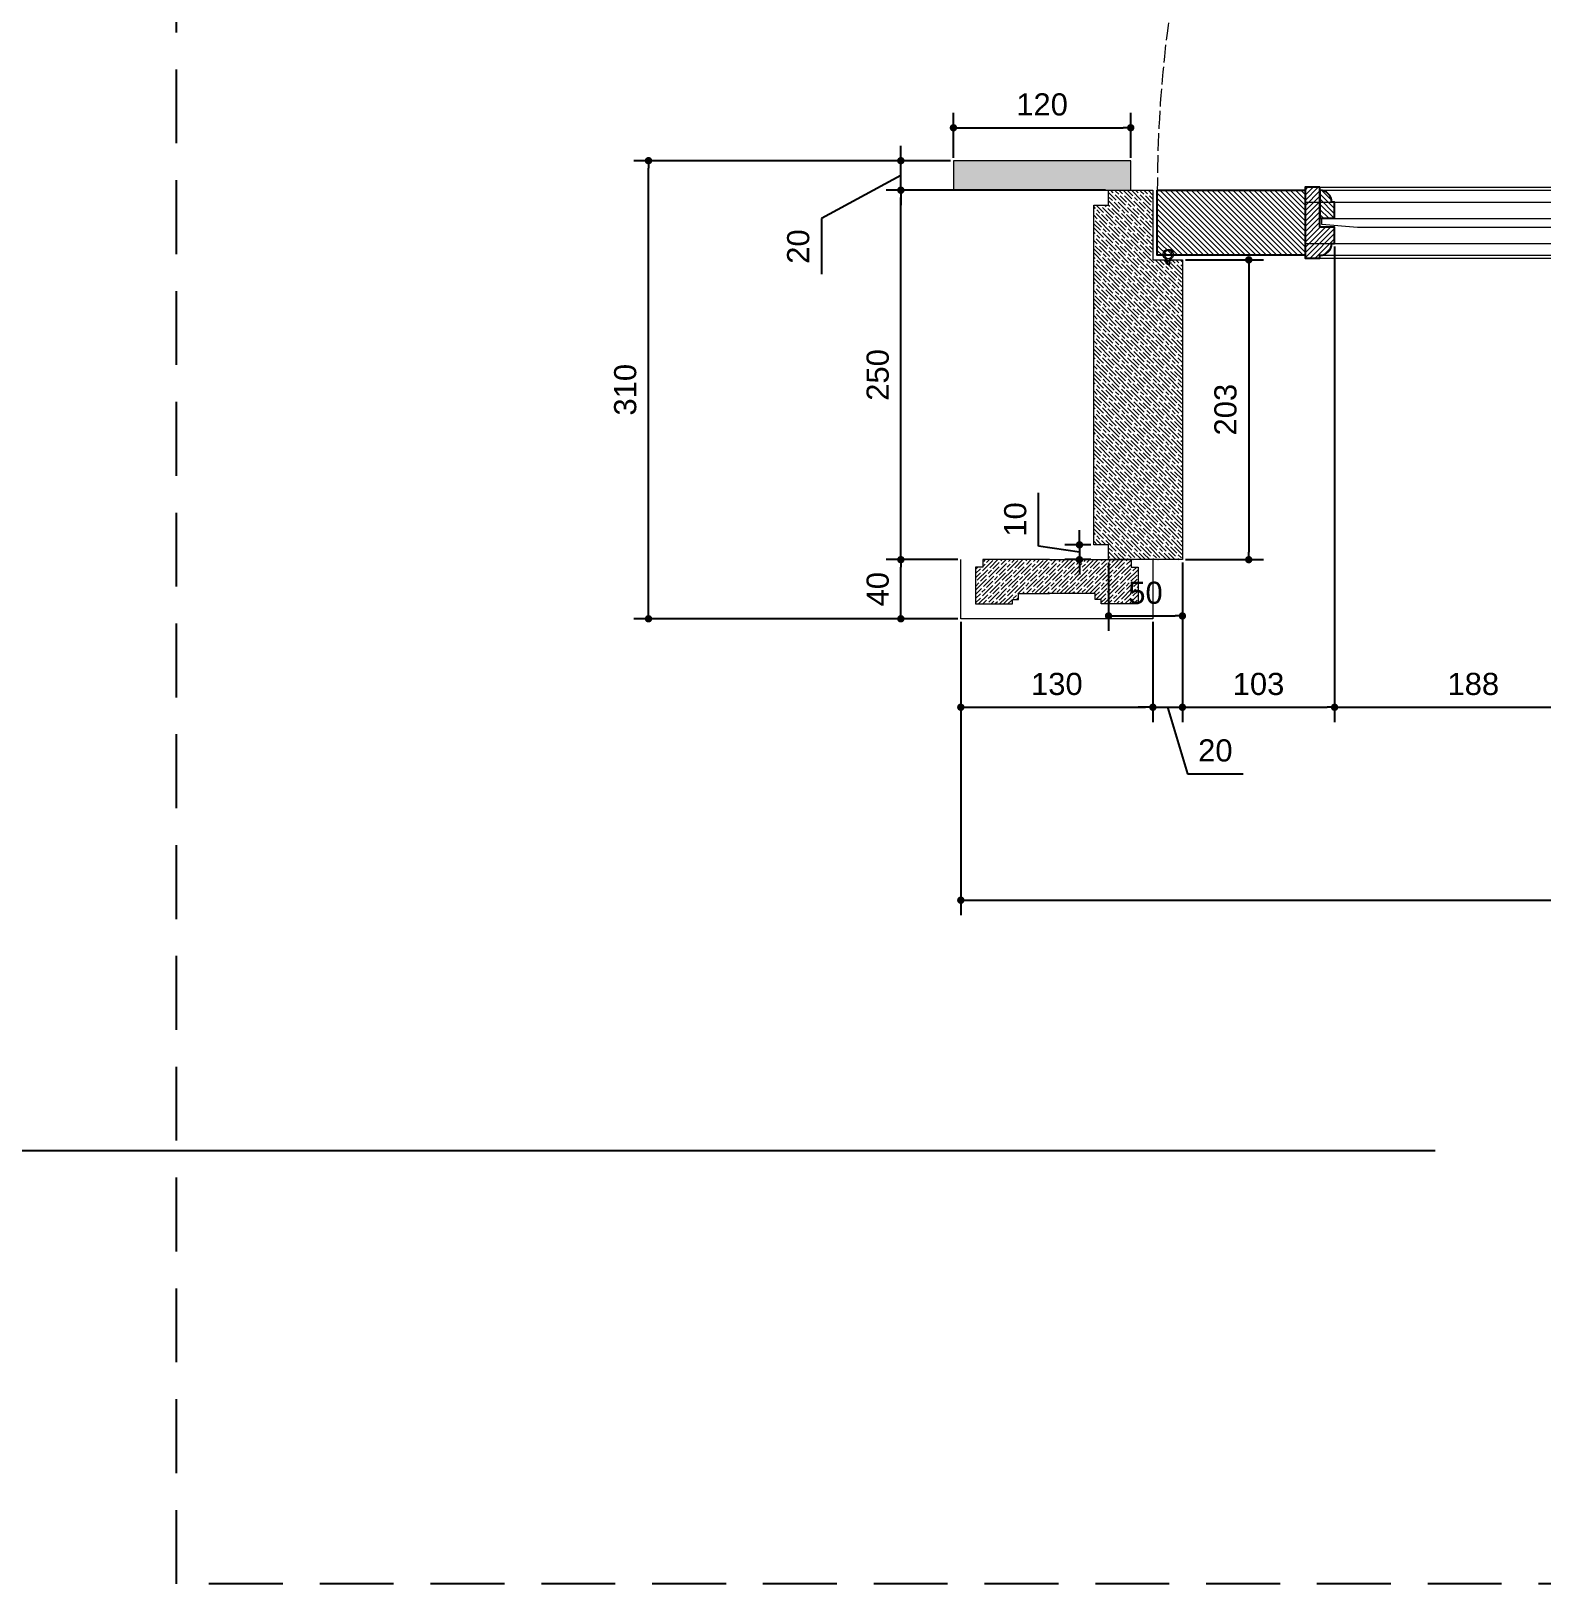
# Model space of a CAD drawing. Header units: inches. Extents: x 258415 to 640093, y 441672 to 945769.
# Drawn here: x 345756 to 346779, y 459445 to 460496 of the extents above; entities that cross this region are included whole.
import ezdxf

# ---------------------------------------------------------------- set-up
doc = ezdxf.new("R2010")
doc.units = ezdxf.units.IN
doc.header["$MEASUREMENT"] = 0
doc.linetypes.add('ACAD_ISO02W100', pattern=[15, 12, -3])
doc.linetypes.add('HIDDEN', pattern=[0.375, 0.25, -0.125])
for name, color, linetype, lineweight in [('CQ Glass', 4, 'Continuous', 0), ('CQ Hardware Accs.', 1, 'Continuous', 0), ('CQ wooh hatch', 8, 'HIDDEN', 18)]:
    doc.layers.add(name, color=color, linetype=linetype, lineweight=lineweight)
for name, color, linetype in [('CQ SPOT DETAIL DIMENSION', 9, 'Continuous'), ('CQ spot detail elevation', 1, 'Continuous'), ('CQ SPOT DETAILS', 40, 'Continuous'), ('CQ Wood plan', 23, 'Continuous'), ('Layer1', 1, 'Continuous')]:
    doc.layers.add(name, color=color, linetype=linetype)
doc.styles.get("Standard").update_dxf_attribs({"font": 'arial.ttf'})
doc.dimstyles.new('chester 10', dxfattribs={"dimscale": 0.1, "dimtxt": 150, "dimasz": 50, "dimexe": 100, "dimexo": 20, "dimgap": 80, "dimtad": 1, "dimdec": 0, "dimzin": 0, "dimdsep": 46, "dimtxsty": 'Standard', "dimblk": 'DOT', "dimcen": 100, "dimclrd": 1, "dimclre": 1, "dimclrt": 3, "dimadec": 0, "dimazin": 0, "dimtfac": 1, "dimtdec": 0, "dimtofl": 0, "dimtmove": 0, "dimatfit": 3, "dimfxl": 1, "dimtolj": 1, "dimtzin": 0, "dimlwd": -1, "dimarcsym": 0})
pattern_1 = [(135, (-77754.781, -1996.682), (4.242640687, 4.242640687), [10, -2]), (135, (-77751.9524, -1996.682), (4.242640687, 4.242640687), [6, -1.5, 3, -1.5]), (135, (-77748.417, -1997.389), (4.242640687, 4.242640687), [10, -2])]
pattern_2 = [(135, (-601.4316, 1654.5449), (-1.767766953, -1.767766953), [])]
pattern_3 = [(135, (-597.4316, 1654.5449), (-1.767766953, -1.767766953), [])]
pattern_4 = [(135, (-571.7703, 1654.5449), (-1.767766953, -1.767766953), [])]
pattern_5 = [(135, (-790.093, 1654.5449), (-1.767766953, -1.767766953), [])]

# ---------------------------------------------------------------- blocks, each defined once
blk = doc.blocks.new('FF12 door top')
at = {"lineweight": 0}
h = blk.add_hatch(dxfattribs=at)
h.set_pattern_fill('ANSI31', color=8, scale=20, angle=90)
h.set_pattern_definition(pattern_3)
h.paths.add_polyline_path([(342774.3, 459275.5), (342874.3, 459275.5), (342874.3, 459319.5), (342774.3, 459319.5)])
h = blk.add_hatch(dxfattribs=at)
h.set_pattern_fill('ANSI31', color=8, scale=20)
h.set_pattern_definition([(45, (-597.4316, 1654.5449), (-1.767766953, 1.767766953), [])])
h.paths.add_polyline_path([(342874.3, 459273.5), (342884.3, 459273.5), (342884.3, 459300.5), (342894.3, 459300.5), (342894.3, 459311.5), (342892.3, 459311.5, 0.414214), (342884.3, 459319.5), (342884.3, 459321.5), (342874.3, 459321.5)])
h = blk.add_hatch(dxfattribs=at)
h.set_pattern_fill('ANSI31', color=8, scale=20)
h.set_pattern_definition([(45, (-790.093, 1654.5449), (-1.767766953, 1.767766953), [])])
edge = h.paths.add_edge_path()
edge.add_line((343102.2, 459273.5), (343102.2, 459300.5))
edge.add_line((343102.2, 459300.5), (343112.2, 459300.5))
edge.add_line((343112.2, 459300.5), (343112.2, 459311.5))
edge.add_line((343112.2, 459311.5), (343110.2, 459311.5))
edge.add_arc((343102.2, 459311.5), 8, 0, 90)
edge.add_line((343102.2, 459319.5), (343102.2, 459321.5))
edge.add_line((343102.2, 459321.5), (343092.2, 459321.5))
edge.add_line((343092.2, 459321.5), (343092.2, 459319.5))
edge.add_arc((343092.2, 459311.5), 8, 90, 180)
edge.add_line((343084.2, 459311.5), (343082.2, 459311.5))
edge.add_line((343082.2, 459311.5), (343082.2, 459300.5))
edge.add_line((343082.2, 459300.5), (343092.2, 459300.5))
edge.add_line((343092.2, 459300.5), (343092.2, 459273.5))
edge.add_line((343092.2, 459273.5), (343102.2, 459273.5))
h = blk.add_hatch(dxfattribs=at)
h.set_pattern_fill('ANSI31', color=8, scale=20)
h.set_pattern_definition([(45, (-571.7703, 1654.5449), (-1.767766953, 1.767766953), [])])
edge = h.paths.add_edge_path()
edge.add_line((343320.5, 459273.5), (343320.5, 459300.5))
edge.add_line((343320.5, 459300.5), (343330.5, 459300.5))
edge.add_line((343330.5, 459300.5), (343330.5, 459311.5))
edge.add_line((343330.5, 459311.5), (343328.5, 459311.5))
edge.add_arc((343320.5, 459311.5), 8, 0, 90)
edge.add_line((343320.5, 459319.5), (343320.5, 459321.5))
edge.add_line((343320.5, 459321.5), (343310.5, 459321.5))
edge.add_line((343310.5, 459321.5), (343310.5, 459319.5))
edge.add_arc((343310.5, 459311.5), 8, 90, 180)
edge.add_line((343302.5, 459311.5), (343300.5, 459311.5))
edge.add_line((343300.5, 459311.5), (343300.5, 459300.5))
edge.add_line((343300.5, 459300.5), (343310.5, 459300.5))
edge.add_line((343310.5, 459300.5), (343310.5, 459273.5))
edge.add_line((343310.5, 459273.5), (343320.5, 459273.5))
h = blk.add_hatch(dxfattribs=at)
h.set_pattern_fill('ANSI31', color=8, scale=20)
h.set_pattern_definition([(45, (-601.4316, 1654.5449), (-1.767766953, 1.767766953), [])])
h.paths.add_polyline_path([(343538.3, 459273.5), (343528.3, 459273.5), (343528.3, 459300.5), (343518.3, 459300.5), (343518.3, 459311.5), (343520.3, 459311.5, -0.414214), (343528.3, 459319.5), (343528.3, 459321.5), (343538.3, 459321.5)])
h = blk.add_hatch(dxfattribs=at)
h.set_pattern_fill('ANSI31', color=8, scale=20, angle=90)
h.set_pattern_definition(pattern_2)
h.paths.add_polyline_path([(343638.3, 459275.5), (343538.3, 459275.5), (343538.3, 459319.5), (343638.3, 459319.5)])
h = blk.add_hatch(dxfattribs=at)
h.set_pattern_fill('ANSI31', color=8, scale=20, angle=90)
h.set_pattern_definition(pattern_3)
h.paths.add_polyline_path([(342894.3, 459294.5), (342884.3, 459294.5), (342884.3, 459275.5, 0.414214), (342892.3, 459283.5), (342894.3, 459283.5)])
h = blk.add_hatch(dxfattribs=at)
h.set_pattern_fill('ANSI31', color=8, scale=20, angle=90)
h.set_pattern_definition(pattern_5)
edge = h.paths.add_edge_path()
edge.add_line((343092.2, 459275.5), (343092.2, 459294.5))
edge.add_line((343092.2, 459294.5), (343082.2, 459294.5))
edge.add_line((343082.2, 459294.5), (343082.2, 459283.5))
edge.add_line((343082.2, 459283.5), (343084.2, 459283.5))
edge.add_arc((343092.2, 459283.5), 8, 180, 270)
h = blk.add_hatch(dxfattribs=at)
h.set_pattern_fill('ANSI31', color=8, scale=20, angle=90)
h.set_pattern_definition(pattern_5)
edge = h.paths.add_edge_path()
edge.add_line((343102.2, 459275.5), (343102.2, 459294.5))
edge.add_line((343102.2, 459294.5), (343112.2, 459294.5))
edge.add_line((343112.2, 459294.5), (343112.2, 459283.5))
edge.add_line((343112.2, 459283.5), (343110.2, 459283.5))
edge.add_arc((343102.2, 459283.5), 8, -90, 0, ccw=False)
h = blk.add_hatch(dxfattribs=at)
h.set_pattern_fill('ANSI31', color=8, scale=20, angle=90)
h.set_pattern_definition(pattern_4)
edge = h.paths.add_edge_path()
edge.add_line((343310.5, 459275.5), (343310.5, 459294.5))
edge.add_line((343310.5, 459294.5), (343300.5, 459294.5))
edge.add_line((343300.5, 459294.5), (343300.5, 459283.5))
edge.add_line((343300.5, 459283.5), (343302.5, 459283.5))
edge.add_arc((343310.5, 459283.5), 8, 180, 270)
h = blk.add_hatch(dxfattribs=at)
h.set_pattern_fill('ANSI31', color=8, scale=20, angle=90)
h.set_pattern_definition(pattern_4)
edge = h.paths.add_edge_path()
edge.add_line((343320.5, 459275.5), (343320.5, 459294.5))
edge.add_line((343320.5, 459294.5), (343330.5, 459294.5))
edge.add_line((343330.5, 459294.5), (343330.5, 459283.5))
edge.add_line((343330.5, 459283.5), (343328.5, 459283.5))
edge.add_arc((343320.5, 459283.5), 8, -90, 0, ccw=False)
h = blk.add_hatch(dxfattribs=at)
h.set_pattern_fill('ANSI31', color=8, scale=20, angle=90)
h.set_pattern_definition(pattern_2)
h.paths.add_polyline_path([(343518.3, 459294.5), (343528.3, 459294.5), (343528.3, 459275.5, -0.414214), (343520.3, 459283.5), (343518.3, 459283.5)])
at = {"color": 8, "lineweight": 0}
for p, q in [((343530.3, 459321.5, 0), (342882.3, 459321.5, 0)), ((343092.2, 459319.5, 0), (342884.3, 459319.5, 0)), ((343310.5, 459319.5, 0), (343102.2, 459319.5, 0)), ((343528.3, 459319.5, 0), (343320.5, 459319.5, 0)), ((343082.2, 459311.5, 0), (342894.3, 459311.5, 0)), ((343302.5, 459311.5, 0), (343112.2, 459311.5, 0)), ((343538.3, 459311.5, 0), (343328.5, 459311.5, 0)), ((343084.2, 459283.5, 0), (342894.3, 459283.5, 0)), ((343302.5, 459283.5, 0), (343110.2, 459283.5, 0)), ((343538.3, 459283.5, 0), (343328.5, 459283.5, 0)), ((343530.3, 459273.5, 0), (342882.3, 459273.5, 0)), ((343092.2, 459275.5, 0), (342884.3, 459275.5, 0)), ((343310.5, 459275.5, 0), (343101.7, 459275.5, 0)), ((343528.3, 459275.5, 0), (343320.5, 459275.5, 0))]:
    blk.add_line(p, q, dxfattribs=at)
at = {"layer": 'CQ Glass', "elevation": 0}
for points in [[(343066.5, 459300.6), (343090.8, 459298.6), (343090.8, 459294.6), (342885.4, 459294.6), (342885.4, 459298.6), (342909.7, 459300.6)], [(343284.9, 459300.6), (343309.1, 459298.6), (343309.1, 459294.6), (343103.8, 459294.6), (343103.8, 459298.6), (343128, 459300.6)], [(343502.7, 459300.6), (343526.9, 459298.6), (343526.9, 459294.6), (343321.6, 459294.6), (343321.6, 459298.6), (343345.9, 459300.6)]]:
    blk.add_lwpolyline(points, close=True, dxfattribs=at)
at = {"layer": 'CQ SPOT DETAIL DIMENSION'}
for p in [(343092.2, 459306, 0), (343310.5, 459306, 0), (343097.2, 459300, 0), (343343.7, 459300, 0)]:
    blk.add_point(p, dxfattribs=at)
at = {"layer": 'CQ Wood plan', "color": 1, "lineweight": -2, "elevation": 0}
for points in [[(342774.3, 459275.5), (342874.3, 459275.5), (342874.3, 459319.5), (342774.3, 459319.5), (342774.3, 459275.5)], [(343638.3, 459275.5), (343538.3, 459275.5), (343538.3, 459319.5), (343638.3, 459319.5), (343638.3, 459275.5)]]:
    blk.add_lwpolyline(points, dxfattribs=at)
for points in [[(342884.3, 459273.5), (342874.3, 459273.5), (342874.3, 459321.5), (342884.3, 459321.5), (342884.3, 459319.5, -0.414214), (342892.3, 459311.5), (342894.3, 459311.5), (342894.3, 459300.5), (342884.3, 459300.5), (342884.3, 459273.5)], [(343528.3, 459273.5), (343538.3, 459273.5), (343538.3, 459321.5), (343528.3, 459321.5), (343528.3, 459319.5, 0.414214), (343520.3, 459311.5), (343518.3, 459311.5), (343518.3, 459300.5), (343528.3, 459300.5), (343528.3, 459273.5)], [(342884.3, 459275.5), (342884.3, 459294.5), (342894.3, 459294.5), (342894.3, 459283.5), (342892.3, 459283.5, -0.414214), (342884.3, 459275.5, 1)], [(343092.2, 459275.5), (343092.2, 459294.5), (343082.2, 459294.5), (343082.2, 459283.5), (343084.2, 459283.5, 0.414214), (343092.2, 459275.5, -1)], [(343102.2, 459275.5), (343102.2, 459294.5), (343112.2, 459294.5), (343112.2, 459283.5), (343110.2, 459283.5, -0.414214), (343102.2, 459275.5, 1)], [(343310.5, 459275.5), (343310.5, 459294.5), (343300.5, 459294.5), (343300.5, 459283.5), (343302.5, 459283.5, 0.414214), (343310.5, 459275.5, -1)], [(343320.5, 459275.5), (343320.5, 459294.5), (343330.5, 459294.5), (343330.5, 459283.5), (343328.5, 459283.5, -0.414214), (343320.5, 459275.5, 1)], [(343528.3, 459275.5), (343528.3, 459294.5), (343518.3, 459294.5), (343518.3, 459283.5), (343520.3, 459283.5, 0.414214), (343528.3, 459275.5, -1)]]:
    blk.add_lwpolyline(points, format="xyb", dxfattribs=at)
for points in [[(343102.2, 459273.5), (343102.2, 459300.5), (343112.2, 459300.5), (343112.2, 459311.5), (343110.2, 459311.5, 0.414214), (343102.2, 459319.5), (343102.2, 459321.5), (343092.2, 459321.5), (343092.2, 459319.5, 0.414214), (343084.2, 459311.5), (343082.2, 459311.5), (343082.2, 459300.5), (343092.2, 459300.5), (343092.2, 459273.5)], [(343320.5, 459273.5), (343320.5, 459300.5), (343330.5, 459300.5), (343330.5, 459311.5), (343328.5, 459311.5, 0.414214), (343320.5, 459319.5), (343320.5, 459321.5), (343310.5, 459321.5), (343310.5, 459319.5, 0.414214), (343302.5, 459311.5), (343300.5, 459311.5), (343300.5, 459300.5), (343310.5, 459300.5), (343310.5, 459273.5)]]:
    blk.add_lwpolyline(points, format="xyb", close=True, dxfattribs=at)
at = {"layer": 'CQ Wood plan', "linetype": 'ACAD_ISO02W100', "lineweight": 0, "elevation": 0}
blk.add_lwpolyline([(342818.3, 459275.5), (342818.3, 458411.5), (342774.3, 458411.5), (342774.3, 459275.5)], close=True, dxfattribs=at)
at = {"layer": 'CQ Wood plan', "linetype": 'ACAD_ISO02W100', "lineweight": 0}
blk.add_arc((342772.2, 459276.3, 0), 866.1, 273.0508, 359.9426, dxfattribs=at)
blk = doc.blocks.new('door gasket')
at = {"layer": 'Layer1', "color": 1, "lineweight": 0}
for points in [[(18557.6, -10543.2), (18557.6, -10544.2), (18556.3, -10543.9), (18557.6, -10544.7), (18557.6, -10545.7), (18556.3, -10545.5), (18557.8, -10546.5), (18558.3, -10546.5)], [(18558.9, -10543.2), (18558.9, -10544.2), (18560.2, -10543.9), (18558.9, -10544.7), (18558.9, -10545.7), (18560.2, -10545.5), (18558.7, -10546.5), (18558.3, -10546.5)]]:
    blk.add_lwpolyline(points, dxfattribs=at)
blk.add_circle((18558.3, -10539.8), 2.73, dxfattribs=at)
blk.add_arc((18558.3, -10539.8), 3.5, 281.1202, 258.8798, dxfattribs=at)
blk = doc.blocks.new('FF12 french door plan')
at = {"layer": 'CQ wooh hatch', "ltscale": 1000}
h = blk.add_hatch(dxfattribs=at)
h.set_pattern_fill('GOST_WOOD', color=256, angle=-45, style=0)
h.set_pattern_definition([(45, (354226.611, 526645.479), (4.2426407, -4.2426407), [10, -2]), (45, (354226.611, 526642.6504), (4.2426407, -4.2426407), [6, -1.5, 3, -1.5]), (45, (354225.904, 526639.115), (4.2426407, -4.2426407), [10, -2])])
h.paths.add_polyline_path([(354303.8, 458912.8), (354308.6, 458912.8), (354308.6, 458907.8), (354363.8, 458907.8), (354409, 458907.8), (354409, 458912.8), (354413.8, 458912.8), (354413.8, 458937.8), (354388.8, 458937.8), (354388.8, 458934.8), (354384.8, 458934.8), (354384.8, 458930.8), (354363.8, 458930.8), (354332.8, 458930.8), (354332.8, 458934.8), (354328.8, 458934.8), (354328.8, 458937.8), (354303.8, 458937.8)])
h = blk.add_hatch(dxfattribs=at)
h.set_pattern_fill('GOST_WOOD', color=256, angle=45, style=0)
h.set_pattern_definition(pattern_1)
h.paths.add_polyline_path([(354333.8, 458667.8), (354323.8, 458667.8), (354323.8, 458657.8), (354293.8, 458657.8), (354293.8, 458704.9), (354273.8, 458704.9), (354273.8, 458907.8), (354323.8, 458907.8), (354323.8, 458897.8), (354333.8, 458897.8)])
h = blk.add_hatch(dxfattribs=at)
h.set_pattern_fill('GOST_WOOD', color=256, angle=45, style=0)
h.set_pattern_definition(pattern_1)
h.paths.add_polyline_path([(354428.8, 458637.8), (354428.8, 458657.8), (354308.8, 458657.8), (354308.8, 458637.8)])
h.paths.add_polyline_path([(353408.8, 458637.8), (353408.8, 458657.8), (353288.8, 458657.8), (353288.8, 458637.8)])
at = {"layer": 'CQ Wood plan', "lineweight": 0, "ltscale": 5, "elevation": 0}
for points in [[(354293.8, 458907.8), (354293.8, 458947.8), (354423.8, 458947.8), (354423.8, 458907.8)], [(354363.8, 458907.8), (354308.6, 458907.8), (354308.6, 458912.8), (354303.8, 458912.8), (354303.8, 458937.8), (354328.8, 458937.8), (354328.8, 458934.8), (354332.8, 458934.8), (354332.8, 458930.8), (354363.8, 458930.8)], [(354363.8, 458907.8), (354409, 458907.8), (354409, 458912.8), (354413.8, 458912.8), (354413.8, 458937.8), (354388.8, 458937.8), (354388.8, 458934.8), (354384.8, 458934.8), (354384.8, 458930.8), (354363.8, 458930.8)]]:
    blk.add_lwpolyline(points, dxfattribs=at)
at = {"layer": 'CQ Wood plan', "color": 1, "lineweight": 0, "ltscale": 5, "elevation": 0}
blk.add_lwpolyline([(354284.3, 458704.9), (354284.3, 458707.9), (354282.3, 458707.9), (354282.3, 458704.9), (354273.8, 458704.9), (354273.8, 458907.8), (354323.8, 458907.8), (354323.8, 458897.8), (354333.8, 458897.8), (354333.8, 458667.8), (354323.8, 458667.8), (354323.8, 458657.8), (354293.8, 458657.8), (354293.8, 458704.9)], close=True, dxfattribs=at)
blk.add_lwpolyline([(354428.8, 458637.8), (354428.8, 458657.8), (354308.8, 458657.8), (354308.8, 458637.8), (354428.8, 458637.8)], dxfattribs=at)
at = {"layer": 'CQ Hardware Accs.', "color": 1, "extrusion": (0, 0, -1), "zscale": -1, "rotation": 180}
blk.add_blockref('door gasket', (-335725.1, 448161.4, 0), dxfattribs=at)
at = {"layer": 'CQ SPOT DETAIL DIMENSION'}
blk.add_blockref('FF12 door top', (10652.5, -617.7, 0), dxfattribs=at)
blk = doc.blocks.new('_Dot')
at = {"color": 0, "linetype": 'ByBlock', "lineweight": -2}
blk.add_line((-0.5, 0), (-1, 0), dxfattribs=at)
at = {"color": 0, "linetype": 'ByBlock', "const_width": 0.5}
blk.add_lwpolyline([(-0.25, 0, 1), (0.25, 0, 1)], format="xyb", close=True, dxfattribs=at)
blk = doc.blocks.new('*D1319')
at = {"layer": 'CQ SPOT DETAILS', "color": 1, "lineweight": -2, "transparency": 16777216}
for p, q in [((346383.6, 460138.1), (346335, 460138.1)), ((346383.6, 460098.1), (346335, 460098.1))]:
    blk.add_line(p, q, dxfattribs=at)
at = {"layer": 'CQ SPOT DETAILS', "color": 1, "transparency": 16777216}
blk.add_line((346345, 460103.1), (346345, 460133.1), dxfattribs=at)
at = {"layer": 'Defpoints', "color": 0, "transparency": 16777216}
for p in [(346345, 460138.1), (346385.6, 460138.1), (346385.6, 460098.1)]:
    blk.add_point(p, dxfattribs=at)
at = {"layer": 'CQ SPOT DETAILS', "color": 1, "transparency": 16777216, "xscale": 5, "yscale": 5, "zscale": 5}
for p, rotation in [((346345, 460138.1), 90), ((346345, 460098.1), 270)]:
    blk.add_blockref('_Dot', p, dxfattribs=dict(at, rotation=rotation))
at = {"layer": 'CQ SPOT DETAILS', "color": 3, "transparency": 16777216, "insert": (346329.4, 460118.1), "char_height": 15, "attachment_point": 5, "rotation": 90}
blk.add_mtext('\\A1;40', dxfattribs=at)
blk = doc.blocks.new('*D1320')
at = {"layer": 'CQ SPOT DETAILS', "color": 1, "lineweight": -2, "transparency": 16777216}
for p, q in [((346483.6, 460388.1), (346335, 460388.1)), ((346383.6, 460138.1), (346335, 460138.1))]:
    blk.add_line(p, q, dxfattribs=at)
at = {"layer": 'CQ SPOT DETAILS', "color": 1, "transparency": 16777216}
blk.add_line((346345, 460143.1), (346345, 460383.1), dxfattribs=at)
at = {"layer": 'Defpoints', "color": 0, "transparency": 16777216}
for p in [(346345, 460388.1), (346485.6, 460388.1), (346385.6, 460138.1)]:
    blk.add_point(p, dxfattribs=at)
at = {"layer": 'CQ SPOT DETAILS', "color": 1, "transparency": 16777216, "xscale": 5, "yscale": 5, "zscale": 5}
for p, rotation in [((346345, 460388.1), 90), ((346345, 460138.1), 270)]:
    blk.add_blockref('_Dot', p, dxfattribs=dict(at, rotation=rotation))
at = {"layer": 'CQ SPOT DETAILS', "color": 3, "transparency": 16777216, "insert": (346329.4, 460263.1), "char_height": 15, "attachment_point": 5, "rotation": 90}
blk.add_mtext('\\A1;250', dxfattribs=at)
blk = doc.blocks.new('*D1321')
at = {"layer": 'CQ SPOT DETAILS', "color": 1, "transparency": 16777216}
for p, q in [((346345, 460413.1), (346345, 460418.1)), ((346345, 460388.1), (346345, 460408.1)), ((346345, 460398.1), (346291.2, 460368.9)), ((346345, 460383.1), (346345, 460378.1)), ((346291.2, 460368.9), (346291.2, 460331.2))]:
    blk.add_line(p, q, dxfattribs=at)
at = {"layer": 'CQ SPOT DETAILS', "color": 1, "lineweight": -2, "transparency": 16777216}
for p, q in [((346378.6, 460408.1), (346335, 460408.1)), ((346483.6, 460388.1), (346335, 460388.1))]:
    blk.add_line(p, q, dxfattribs=at)
at = {"layer": 'Defpoints', "color": 0, "transparency": 16777216}
for p in [(346345, 460408.1), (346380.6, 460408.1), (346485.6, 460388.1)]:
    blk.add_point(p, dxfattribs=at)
at = {"layer": 'CQ SPOT DETAILS', "color": 1, "transparency": 16777216, "xscale": 5, "yscale": 5, "zscale": 5}
for p, rotation in [((346345, 460408.1), 270), ((346345, 460388.1), 90)]:
    blk.add_blockref('_Dot', p, dxfattribs=dict(at, rotation=rotation))
at = {"layer": 'CQ SPOT DETAILS', "color": 3, "transparency": 16777216, "insert": (346275.6, 460350), "char_height": 15, "attachment_point": 5, "rotation": 90}
blk.add_mtext('\\A1;20', dxfattribs=at)
blk = doc.blocks.new('*D1322')
at = {"layer": 'CQ SPOT DETAILS', "color": 1, "transparency": 16777216}
for p, q in [((346438.1, 460147.3), (346438.1, 460183.3)), ((346465.9, 460153.1), (346465.9, 460158.1)), ((346465.9, 460143.1), (346438.1, 460147.3)), ((346465.9, 460148.1), (346465.9, 460138.1)), ((346465.9, 460133.1), (346465.9, 460128.1))]:
    blk.add_line(p, q, dxfattribs=at)
at = {"layer": 'CQ SPOT DETAILS', "color": 1, "lineweight": -2, "transparency": 16777216}
for p, q in [((346473.6, 460148.1), (346455.9, 460148.1)), ((346473.6, 460138.1), (346455.9, 460138.1))]:
    blk.add_line(p, q, dxfattribs=at)
at = {"layer": 'Defpoints', "color": 0, "transparency": 16777216}
for p in [(346475.6, 460148.1), (346465.9, 460138.1), (346475.6, 460138.1, 0)]:
    blk.add_point(p, dxfattribs=at)
at = {"layer": 'CQ SPOT DETAILS', "color": 1, "transparency": 16777216, "xscale": 5, "yscale": 5, "zscale": 5}
for p, rotation in [((346465.9, 460148.1), 270), ((346465.9, 460138.1), 90)]:
    blk.add_blockref('_Dot', p, dxfattribs=dict(at, rotation=rotation))
at = {"layer": 'CQ SPOT DETAILS', "color": 3, "transparency": 16777216, "insert": (346422.5, 460165.3), "char_height": 15, "attachment_point": 5, "rotation": 90}
blk.add_mtext('\\A1;10', dxfattribs=at)
blk = doc.blocks.new('*D1323')
at = {"layer": 'CQ SPOT DETAILS', "color": 1, "lineweight": -2, "transparency": 16777216}
for p, q in [((346537.6, 460341), (346590.5, 460341)), ((346537.6, 460138.1), (346590.5, 460138.1))]:
    blk.add_line(p, q, dxfattribs=at)
at = {"layer": 'CQ SPOT DETAILS', "color": 1, "transparency": 16777216}
blk.add_line((346580.5, 460336), (346580.5, 460143.1), dxfattribs=at)
at = {"layer": 'Defpoints', "color": 0, "transparency": 16777216}
for p in [(346535.6, 460341), (346535.6, 460138.1), (346580.5, 460138.1)]:
    blk.add_point(p, dxfattribs=at)
at = {"layer": 'CQ SPOT DETAILS', "color": 1, "transparency": 16777216, "xscale": 5, "yscale": 5, "zscale": 5}
for p, rotation in [((346580.5, 460341), 90), ((346580.5, 460138.1), 270)]:
    blk.add_blockref('_Dot', p, dxfattribs=dict(at, rotation=rotation))
at = {"layer": 'CQ SPOT DETAILS', "color": 3, "transparency": 16777216, "insert": (346564.8, 460239.6), "char_height": 15, "attachment_point": 5, "rotation": 90}
blk.add_mtext('\\A1;203', dxfattribs=at)
blk = doc.blocks.new('*D1324')
at = {"layer": 'CQ SPOT DETAILS', "color": 1, "lineweight": -2, "transparency": 16777216}
for p, q in [((346485.6, 460136.1), (346485.6, 460090)), ((346535.6, 460136.1), (346535.6, 460090))]:
    blk.add_line(p, q, dxfattribs=at)
at = {"layer": 'CQ SPOT DETAILS', "color": 1, "transparency": 16777216}
blk.add_line((346490.6, 460100), (346530.6, 460100), dxfattribs=at)
at = {"layer": 'Defpoints', "color": 0, "transparency": 16777216}
for p in [(346485.6, 460138.1), (346535.6, 460138.1), (346535.6, 460100)]:
    blk.add_point(p, dxfattribs=at)
at = {"layer": 'CQ SPOT DETAILS', "color": 1, "transparency": 16777216, "xscale": 5, "yscale": 5, "zscale": 5, "rotation": 180}
blk.add_blockref('_Dot', (346485.6, 460100), dxfattribs=at)
at = {"layer": 'CQ SPOT DETAILS', "color": 1, "transparency": 16777216, "xscale": 5, "yscale": 5, "zscale": 5}
blk.add_blockref('_Dot', (346535.6, 460100), dxfattribs=at)
at = {"layer": 'CQ SPOT DETAILS', "color": 3, "transparency": 16777216, "insert": (346510.6, 460115.6), "char_height": 15, "attachment_point": 5}
blk.add_mtext('\\A1;50', dxfattribs=at)
blk = doc.blocks.new('*D1325')
at = {"layer": 'CQ SPOT DETAILS', "color": 1, "lineweight": -2, "transparency": 16777216}
for p, q in [((346385.6, 460096.1), (346385.6, 460028.2)), ((346515.6, 460096.1), (346515.6, 460028.2))]:
    blk.add_line(p, q, dxfattribs=at)
at = {"layer": 'CQ SPOT DETAILS', "color": 1, "transparency": 16777216}
blk.add_line((346390.6, 460038.2), (346510.6, 460038.2), dxfattribs=at)
at = {"layer": 'Defpoints', "color": 0, "transparency": 16777216}
for p in [(346385.6, 460098.1), (346515.6, 460098.1), (346515.6, 460038.2)]:
    blk.add_point(p, dxfattribs=at)
at = {"layer": 'CQ SPOT DETAILS', "color": 1, "transparency": 16777216, "xscale": 5, "yscale": 5, "zscale": 5, "rotation": 180}
blk.add_blockref('_Dot', (346385.6, 460038.2), dxfattribs=at)
at = {"layer": 'CQ SPOT DETAILS', "color": 1, "transparency": 16777216, "xscale": 5, "yscale": 5, "zscale": 5}
blk.add_blockref('_Dot', (346515.6, 460038.2), dxfattribs=at)
at = {"layer": 'CQ SPOT DETAILS', "color": 3, "transparency": 16777216, "insert": (346450.6, 460053.9), "char_height": 15, "attachment_point": 5}
blk.add_mtext('\\A1;130', dxfattribs=at)
blk = doc.blocks.new('*D1326')
at = {"layer": 'CQ SPOT DETAILS', "color": 1, "lineweight": -2, "transparency": 16777216}
for p, q in [((346535.6, 460136.1), (346535.6, 460028.2)), ((346515.6, 460096.1), (346515.6, 460028.2))]:
    blk.add_line(p, q, dxfattribs=at)
at = {"layer": 'CQ SPOT DETAILS', "color": 1, "transparency": 16777216}
for p, q in [((346510.6, 460038.2), (346505.6, 460038.2)), ((346515.6, 460038.2), (346535.6, 460038.2)), ((346525.6, 460038.2), (346539.1, 459993.2)), ((346540.6, 460038.2), (346545.6, 460038.2)), ((346539.1, 459993.2), (346576.8, 459993.2))]:
    blk.add_line(p, q, dxfattribs=at)
at = {"layer": 'Defpoints', "color": 0, "transparency": 16777216}
for p in [(346535.6, 460138.1), (346515.6, 460098.1), (346535.6, 460038.2)]:
    blk.add_point(p, dxfattribs=at)
at = {"layer": 'CQ SPOT DETAILS', "color": 1, "transparency": 16777216, "xscale": 5, "yscale": 5, "zscale": 5}
blk.add_blockref('_Dot', (346515.6, 460038.2), dxfattribs=at)
at = {"layer": 'CQ SPOT DETAILS', "color": 1, "transparency": 16777216, "xscale": 5, "yscale": 5, "zscale": 5, "rotation": 180}
blk.add_blockref('_Dot', (346535.6, 460038.2), dxfattribs=at)
at = {"layer": 'CQ SPOT DETAILS', "color": 3, "transparency": 16777216, "insert": (346557.9, 460008.9), "char_height": 15, "attachment_point": 5}
blk.add_mtext('\\A1;20', dxfattribs=at)
blk = doc.blocks.new('*D1327')
at = {"layer": 'CQ SPOT DETAILS', "color": 1, "lineweight": -2, "transparency": 16777216}
for p, q in [((346638.6, 460350.1), (346638.6, 460028.2)), ((346535.6, 460136.1), (346535.6, 460028.2))]:
    blk.add_line(p, q, dxfattribs=at)
at = {"layer": 'CQ SPOT DETAILS', "color": 1, "transparency": 16777216}
blk.add_line((346540.6, 460038.2), (346633.6, 460038.2), dxfattribs=at)
at = {"layer": 'Defpoints', "color": 0, "transparency": 16777216}
for p in [(346638.6, 460352.1), (346535.6, 460138.1), (346638.6, 460038.2)]:
    blk.add_point(p, dxfattribs=at)
at = {"layer": 'CQ SPOT DETAILS', "color": 1, "transparency": 16777216, "xscale": 5, "yscale": 5, "zscale": 5, "rotation": 180}
blk.add_blockref('_Dot', (346535.6, 460038.2), dxfattribs=at)
at = {"layer": 'CQ SPOT DETAILS', "color": 1, "transparency": 16777216, "xscale": 5, "yscale": 5, "zscale": 5}
blk.add_blockref('_Dot', (346638.6, 460038.2), dxfattribs=at)
at = {"layer": 'CQ SPOT DETAILS', "color": 3, "transparency": 16777216, "insert": (346587.1, 460053.9), "char_height": 15, "attachment_point": 5}
blk.add_mtext('\\A1;103', dxfattribs=at)
blk = doc.blocks.new('*D1328')
at = {"layer": 'CQ SPOT DETAILS', "color": 1, "lineweight": -2, "transparency": 16777216}
for p, q in [((346638.6, 460350.1), (346638.6, 460028.2)), ((346826.4, 460350.1), (346826.4, 460028.2))]:
    blk.add_line(p, q, dxfattribs=at)
at = {"layer": 'CQ SPOT DETAILS', "color": 1, "transparency": 16777216}
blk.add_line((346643.6, 460038.2), (346821.4, 460038.2), dxfattribs=at)
at = {"layer": 'Defpoints', "color": 0, "transparency": 16777216}
for p in [(346638.6, 460352.1), (346826.4, 460352.1), (346826.4, 460038.2)]:
    blk.add_point(p, dxfattribs=at)
at = {"layer": 'CQ SPOT DETAILS', "color": 1, "transparency": 16777216, "xscale": 5, "yscale": 5, "zscale": 5, "rotation": 180}
blk.add_blockref('_Dot', (346638.6, 460038.2), dxfattribs=at)
at = {"layer": 'CQ SPOT DETAILS', "color": 1, "transparency": 16777216, "xscale": 5, "yscale": 5, "zscale": 5}
blk.add_blockref('_Dot', (346826.4, 460038.2), dxfattribs=at)
at = {"layer": 'CQ SPOT DETAILS', "color": 3, "transparency": 16777216, "insert": (346732.5, 460053.9), "char_height": 15, "attachment_point": 5}
blk.add_mtext('\\A1;188', dxfattribs=at)
blk = doc.blocks.new('*D1336')
at = {"layer": 'CQ SPOT DETAILS', "color": 1, "lineweight": -2, "transparency": 16777216}
for p, q in [((346380.6, 460410.1), (346380.6, 460440.4)), ((346500.6, 460410.1), (346500.6, 460440.4))]:
    blk.add_line(p, q, dxfattribs=at)
at = {"layer": 'CQ SPOT DETAILS', "color": 1, "transparency": 16777216}
blk.add_line((346385.6, 460430.4), (346495.6, 460430.4), dxfattribs=at)
at = {"layer": 'Defpoints', "color": 0, "transparency": 16777216}
for p in [(346500.6, 460430.4), (346380.6, 460408.1), (346500.6, 460408.1)]:
    blk.add_point(p, dxfattribs=at)
at = {"layer": 'CQ SPOT DETAILS', "color": 1, "transparency": 16777216, "xscale": 5, "yscale": 5, "zscale": 5, "rotation": 180}
blk.add_blockref('_Dot', (346380.6, 460430.4), dxfattribs=at)
at = {"layer": 'CQ SPOT DETAILS', "color": 1, "transparency": 16777216, "xscale": 5, "yscale": 5, "zscale": 5}
blk.add_blockref('_Dot', (346500.6, 460430.4), dxfattribs=at)
at = {"layer": 'CQ SPOT DETAILS', "color": 3, "transparency": 16777216, "insert": (346440.6, 460446.1), "char_height": 15, "attachment_point": 5}
blk.add_mtext('\\A1;120', dxfattribs=at)
blk = doc.blocks.new('*D1340')
at = {"layer": 'CQ SPOT DETAILS', "color": 1, "lineweight": -2, "transparency": 16777216}
for p, q in [((346385.6, 460096.1), (346385.6, 459897.6)), ((347515.6, 460096.1), (347515.6, 459897.6))]:
    blk.add_line(p, q, dxfattribs=at)
at = {"layer": 'CQ SPOT DETAILS', "color": 1, "transparency": 16777216}
blk.add_line((346390.6, 459907.6), (347510.6, 459907.6), dxfattribs=at)
at = {"layer": 'Defpoints', "color": 0, "transparency": 16777216}
for p in [(346385.6, 460098.1), (347515.6, 460098.1), (347515.6, 459907.6)]:
    blk.add_point(p, dxfattribs=at)
at = {"layer": 'CQ SPOT DETAILS', "color": 1, "transparency": 16777216, "xscale": 5, "yscale": 5, "zscale": 5, "rotation": 180}
blk.add_blockref('_Dot', (346385.6, 459907.6), dxfattribs=at)
at = {"layer": 'CQ SPOT DETAILS', "color": 1, "transparency": 16777216, "xscale": 5, "yscale": 5, "zscale": 5}
blk.add_blockref('_Dot', (347515.6, 459907.6), dxfattribs=at)
at = {"layer": 'CQ SPOT DETAILS', "color": 3, "transparency": 16777216, "insert": (346950.6, 459923.3), "char_height": 15, "attachment_point": 5}
blk.add_mtext('\\A1;1130', dxfattribs=at)
blk = doc.blocks.new('*D1341')
at = {"layer": 'CQ SPOT DETAILS', "color": 1, "lineweight": -2, "transparency": 16777216}
for p, q in [((346378.6, 460408.1), (346164.2, 460408.1)), ((346383.6, 460098.1), (346164.2, 460098.1))]:
    blk.add_line(p, q, dxfattribs=at)
at = {"layer": 'CQ SPOT DETAILS', "color": 1, "transparency": 16777216}
blk.add_line((346174.2, 460103.1), (346174.2, 460403.1), dxfattribs=at)
at = {"layer": 'Defpoints', "color": 0, "transparency": 16777216}
for p in [(346174.2, 460408.1), (346380.6, 460408.1), (346385.6, 460098.1)]:
    blk.add_point(p, dxfattribs=at)
at = {"layer": 'CQ SPOT DETAILS', "color": 1, "transparency": 16777216, "xscale": 5, "yscale": 5, "zscale": 5}
for p, rotation in [((346174.2, 460408.1), 90), ((346174.2, 460098.1), 270)]:
    blk.add_blockref('_Dot', p, dxfattribs=dict(at, rotation=rotation))
at = {"layer": 'CQ SPOT DETAILS', "color": 3, "transparency": 16777216, "insert": (346158.5, 460253.1), "char_height": 15, "attachment_point": 5, "rotation": 90}
blk.add_mtext('\\A1;310', dxfattribs=at)

msp = doc.modelspace()

# ---------------------------------------------------------------- linework, layer by layer
at = {"layer": 'CQ spot detail elevation', "color": 3, "linetype": 'HIDDEN', "ltscale": 200}
msp.add_lwpolyline([(345854.647, 462834.556), (347801.669, 462834.556), (347801.669, 459444.9), (345854.647, 459444.9)], close=True, dxfattribs=at)
at = {"layer": 'CQ SPOT DETAILS', "color": 8}
msp.add_line((343077.022, 459738.163, 0), (346706.701, 459738.163, 0), dxfattribs=at)

# ---------------------------------------------------------------- block references
at = {"layer": 'CQ SPOT DETAIL DIMENSION', "rotation": 180}
msp.add_blockref('FF12 french door plan', (700809.412, 919045.898, 0), dxfattribs=at)

# ---------------------------------------------------------------- dimensions: what is measured, and where the dimension line sits
at = {"layer": 'CQ SPOT DETAILS', "color": 8}
for base, p1, p2, picture, middle in [((346500.593, 460430.425), (346380.593, 460408.14), (346500.593, 460408.14), '*D1336', (346440.593, 460446.084)), ((346535.593, 460099.986), (346485.593, 460138.14), (346535.593, 460138.14), '*D1324', (346510.593, 460115.645)), ((346515.593, 460038.21), (346385.593, 460098.14), (346515.593, 460098.14), '*D1325', (346450.593, 460053.873)), ((347515.593, 459907.605), (346385.593, 460098.14), (347515.593, 460098.14), '*D1340', (346950.593, 459923.269))]:
    dim = msp.add_linear_dim(base=base, p1=p1, p2=p2, dimstyle='chester 10', dxfattribs=at)
    dim.commit()
    dim.dimension.update_dxf_attribs({"geometry": picture, "text_midpoint": middle})
for base, p1, p2, picture, middle in [((346345.037, 460408.14), (346485.593, 460388.14), (346380.593, 460408.14), '*D1321', (346291.211, 460360.86)), ((346465.883, 460138.14), (346475.593, 460148.14), (346475.593, 460138.14, 0), '*D1322', (346438.15, 460155.318))]:
    dim = msp.add_linear_dim(base=base, p1=p1, p2=p2, angle=90, dimstyle='chester 10', override={"dimtmove": 1}, dxfattribs=at)
    dim.commit()
    dim.dimension.update_dxf_attribs({"geometry": picture, "text_midpoint": middle, "dimtype": 160})
for base, p1, p2, picture, middle in [((346174.166, 460408.14), (346385.593, 460098.14), (346380.593, 460408.14), '*D1341', (346158.502, 460253.14)), ((346580.454, 460138.14), (346535.593, 460341.008), (346535.593, 460138.14), '*D1323', (346564.79, 460239.574)), ((346345.037, 460138.14), (346385.593, 460098.14), (346385.593, 460138.14), '*D1319', (346329.379, 460118.14))]:
    dim = msp.add_linear_dim(base=base, p1=p1, p2=p2, angle=90, dimstyle='chester 10', dxfattribs=at)
    dim.commit()
    dim.dimension.update_dxf_attribs({"geometry": picture, "text_midpoint": middle})
dim = msp.add_linear_dim(base=(346345.037, 460388.14), p1=(346385.593, 460138.14), p2=(346485.593, 460388.14), angle=90, dimstyle='chester 10', override={"dimtmove": 1}, dxfattribs=at)
dim.commit()
dim.dimension.update_dxf_attribs({"geometry": '*D1320', "text_midpoint": (346329.379, 460263.14)})
for base, p1, p2, picture, middle in [((346638.593, 460038.21), (346535.593, 460138.14), (346638.593, 460352.14), '*D1327', (346587.093, 460053.873)), ((346826.431, 460038.21), (346638.593, 460352.14), (346826.431, 460352.14), '*D1328', (346732.512, 460053.868)), ((346535.593, 460038.21), (346515.593, 460098.14), (346535.593, 460138.14), '*D1326', (346547.085, 460008.892))]:
    dim = msp.add_linear_dim(base=base, p1=p1, p2=p2, dimstyle='chester 10', override={"dimtmove": 1}, dxfattribs=at)
    dim.commit()
    dim.dimension.update_dxf_attribs({"geometry": picture, "text_midpoint": middle})

doc.saveas('drawing.dxf')
